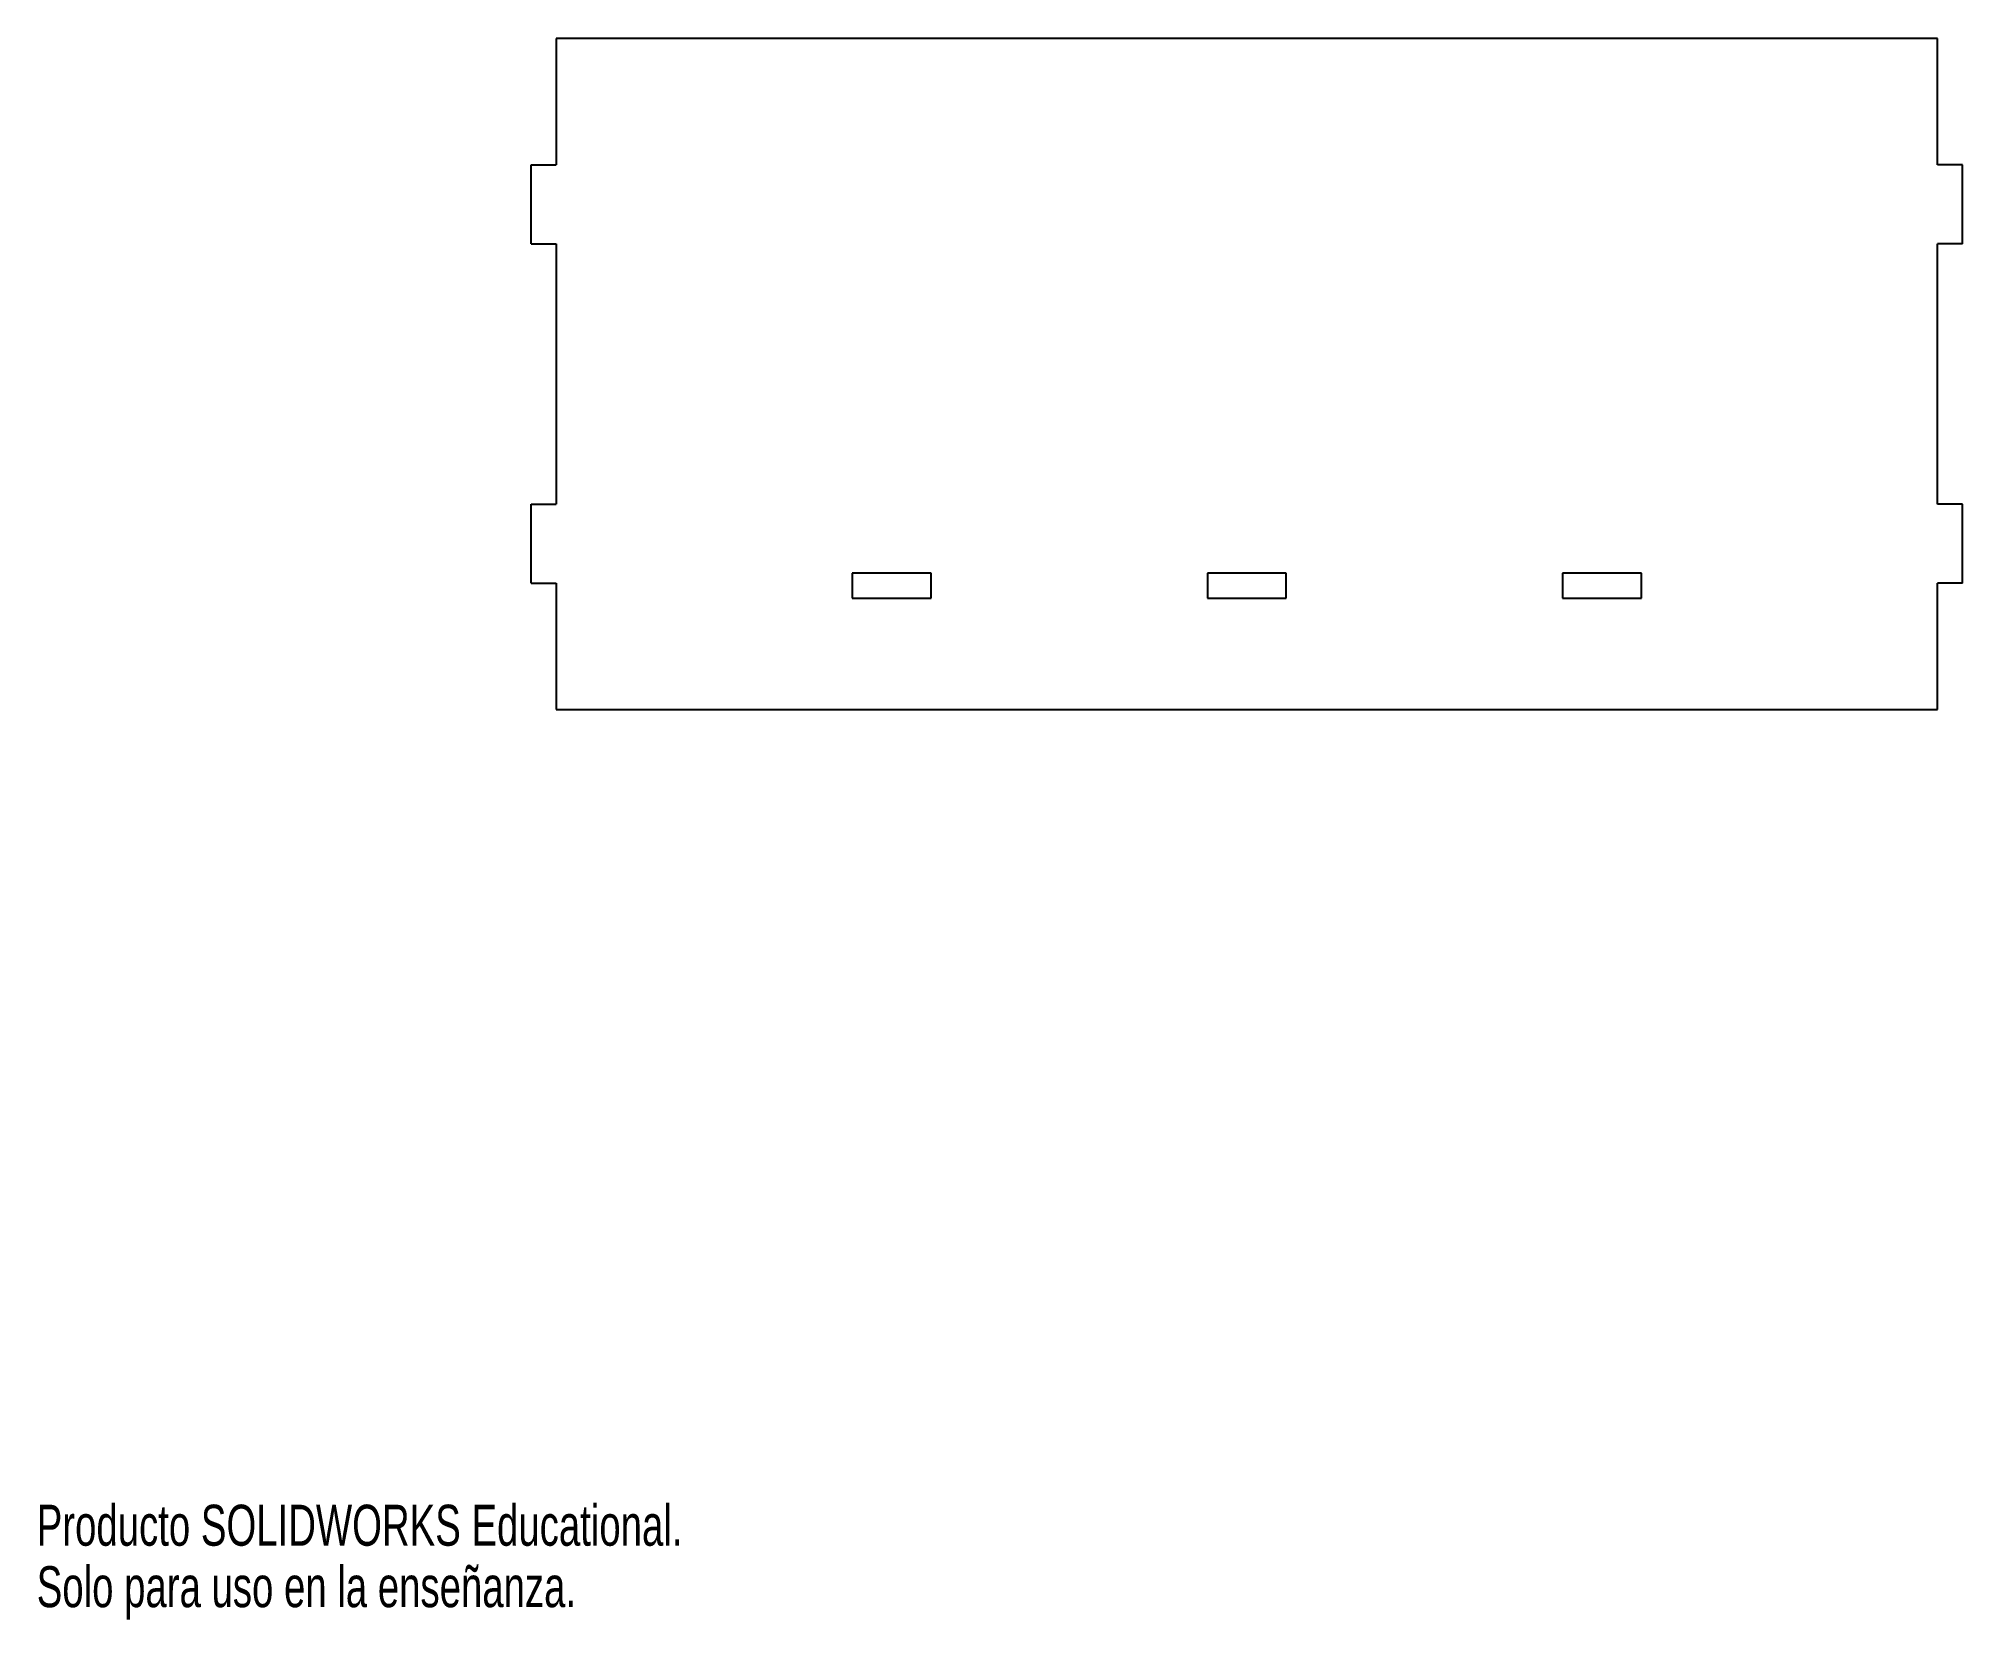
# Model space of a CAD drawing. Header units: millimetres. Extents: x 0 to 488, y 0 to 400.
import ezdxf

# ---------------------------------------------------------------- set-up
doc = ezdxf.new("R2010")
doc.units = ezdxf.units.MM
doc.styles.add('SLDTEXTSTYLE0', font='TXT', dxfattribs={"width": 0.7})

msp = doc.modelspace()

# ---------------------------------------------------------------- linework, layer by layer
at = {"color": 7, "linetype": 'Continuous', "lineweight": 25}
for p, q in [((481.63, 400.47), (131.63, 400.47)), ((131.63, 400.47), (131.63, 368.47)), ((481.63, 368.47), (481.63, 400.47)), ((125.28, 348.47), (125.28, 368.47)), ((125.28, 368.47), (131.63, 368.47)), ((487.98, 368.47), (481.63, 368.47)), ((487.98, 348.47), (487.98, 368.47)), ((125.28, 348.47), (131.63, 348.47)), ((131.63, 348.47), (131.63, 282.47)), ((487.98, 348.47), (481.63, 348.47)), ((481.63, 282.47), (481.63, 348.47)), ((125.28, 262.47), (125.28, 282.47)), ((125.28, 282.47), (131.63, 282.47)), ((487.98, 282.47), (481.63, 282.47)), ((487.98, 262.47), (487.98, 282.47)), ((226.63, 264.98), (206.63, 264.98)), ((206.63, 264.98), (206.63, 258.63)), ((226.63, 258.63), (226.63, 264.98)), ((316.63, 264.98), (296.63, 264.98)), ((296.63, 264.98), (296.63, 258.63)), ((316.63, 258.63), (316.63, 264.98)), ((406.63, 264.98), (386.63, 264.98)), ((386.63, 264.98), (386.63, 258.63)), ((406.63, 258.63), (406.63, 264.98)), ((125.28, 262.47), (131.63, 262.47)), ((131.63, 262.47), (131.63, 230.47)), ((206.63, 258.63), (226.63, 258.63)), ((296.63, 258.63), (316.63, 258.63)), ((386.63, 258.63), (406.63, 258.63)), ((487.98, 262.47), (481.63, 262.47)), ((481.63, 230.47), (481.63, 262.47)), ((131.63, 230.47), (481.63, 230.47))]:
    msp.add_line(p, q, dxfattribs=at)

# ---------------------------------------------------------------- texts
at = {"color": 7, "linetype": 'Continuous', "char_height": 10.38, "attachment_point": 1, "style": 'SLDTEXTSTYLE0'}
for s, insert in [('Producto SOLIDWORKS Educational.', (0, 28.95)), ('Solo para uso en la enseñanza.', (0, 13.38))]:
    msp.add_mtext(s, dxfattribs=dict(at, insert=insert))

doc.saveas('drawing.dxf')
